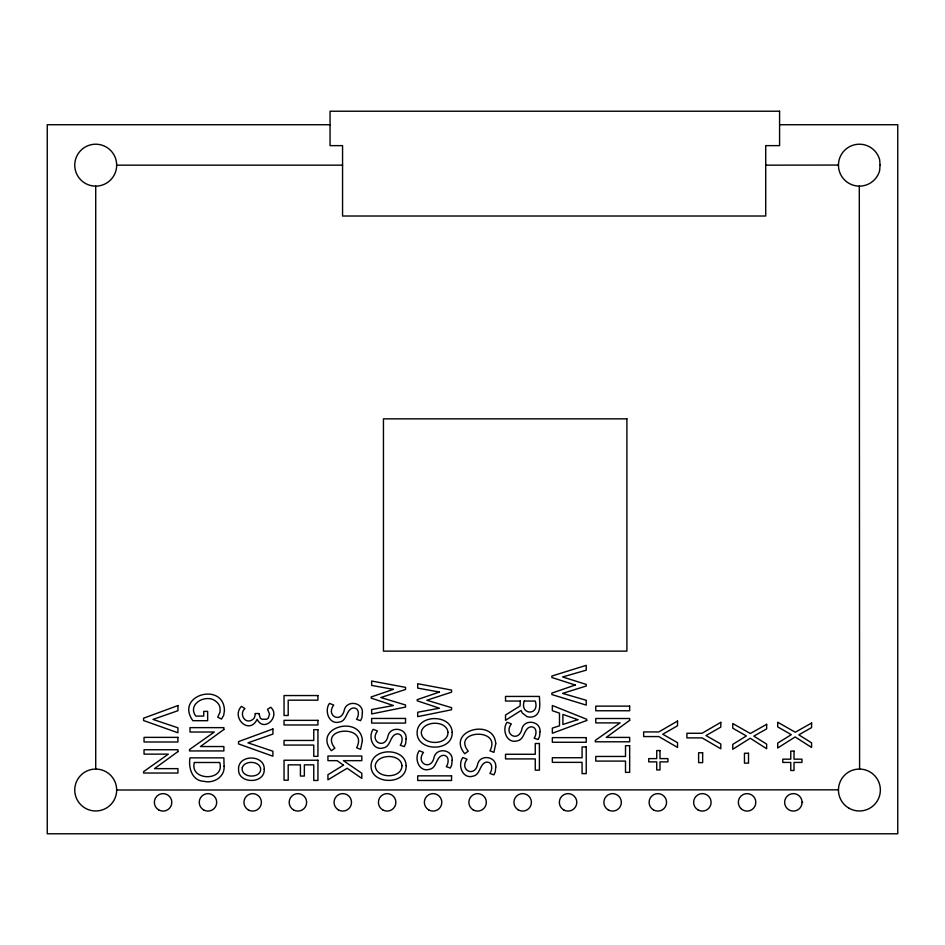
<?xml version="1.0" encoding="UTF-8"?>
<svg xmlns="http://www.w3.org/2000/svg" width="945" height="945" viewBox="0 0 945 945"><rect width="100%" height="100%" fill="white"/><g stroke="black" fill="none" stroke-linecap="round" stroke-linejoin="round"><path stroke-width="1.42" d="M95.717 186.13L95.717 769.065M255.233 713.9L254.784 716.688A6.131 6.131 0 0 1 252.469 719.688C244.885 724.862 238.754 713.546 244.979 708.573L241.424 706.352C230.769 717.704 249.409 735.576 257.146 719.239C263.962 733.155 280.866 716.145 270.707 707.238L267.553 709.293L269.573 714.077L268.215 718.224L266.525 719.263L261.895 719.239L260.277 718.141L258.977 713.735M765.722 165.162L838.451 165.056M330.053 124.728L47.25 124.728L47.25 833.774L897.75 833.774L897.75 124.728L779.578 124.728M116.672 165.162A20.955 20.955 0 0 1 85.227 183.318A20.955 20.955 0 0 1 85.227 147.018A20.955 20.955 0 0 1 116.672 165.162L342.562 165.162M255.233 713.522L258.977 713.522M116.672 790.02A20.955 20.955 0 0 0 85.227 771.876A20.955 20.955 0 0 0 85.227 808.164A20.955 20.955 0 0 0 116.672 790.02L838.451 789.831M802.092 802.352A8.729 8.729 0 0 0 788.992 794.792A8.729 8.729 0 0 0 788.992 809.912A8.729 8.729 0 0 0 802.092 802.352L802.73 802.352M859.3 186.13L859.596 769.065M766.667 724.319L766.643 728.878L753.826 736.12L766.643 744.105L766.643 748.747L750.247 738.222L732.753 749.279L732.753 744.376L746.361 735.954L732.753 728.182L732.753 723.516L750.33 733.509L766.667 724.319M811.601 723.031L811.578 727.591L798.773 734.832L811.578 742.817L811.578 747.46L795.182 736.935L777.7 747.991L777.7 743.089L791.296 734.667L777.7 726.894L777.7 722.228L795.277 732.221L811.601 723.031M362.384 712.861L361.935 717.633L360.565 720.681L356.537 719.322C359.171 715.755 359.608 708.065 353.666 707.911C345.941 708.715 347.5 720.716 339.68 722.004C329.12 725.193 323.993 710.758 329.474 703.387L333.727 705.064C325.387 716.003 341.806 724.106 344.417 709.506C347.453 699.631 363.435 702.489 362.384 712.861M406.114 738.777L405.665 743.55L404.295 746.597L400.267 745.239C402.901 741.671 403.338 733.981 397.396 733.828C389.671 734.631 391.23 746.633 383.422 747.92C372.85 751.11 367.723 736.675 373.204 729.304L377.457 730.993C369.117 741.919 385.548 750.023 388.147 735.423C391.183 725.547 407.165 728.406 406.114 738.777M452.147 760.217L451.698 764.977L450.328 768.037L446.3 766.667C448.934 763.111 449.371 755.409 443.429 755.268C435.704 756.071 437.263 768.072 429.455 769.348C418.883 772.537 413.756 758.114 419.237 750.732L423.49 752.421C415.15 763.347 431.582 771.451 434.18 756.862C437.216 746.987 453.198 749.846 452.147 760.217M495.747 767.021L495.286 771.793L493.916 774.841L489.888 773.482C492.522 769.915 492.959 762.225 487.018 762.072C479.292 762.875 480.851 774.876 473.043 776.164C462.471 779.341 457.345 764.918 462.826 757.536L467.078 759.225C458.738 770.163 475.17 778.267 477.768 763.666C480.804 753.791 496.798 756.65 495.747 767.021M539.997 731.725L539.536 736.486L538.166 739.545L534.149 738.175C536.772 734.619 537.221 726.918 531.279 726.776C523.542 727.579 525.113 739.581 517.293 740.856C506.721 744.046 501.606 729.623 507.075 722.24L511.339 723.929C503 734.856 519.419 742.959 522.018 728.371C525.066 718.495 541.048 721.354 539.997 731.725M520.317 701.048L520.081 705.962L505.528 714.999L505.528 720.303L521.12 710.463L522.231 712.991L527.015 716.617A10.962 10.962 0 0 0 534.303 716.345C541.579 712.695 539.536 703.021 539.418 696.43L505.528 696.43L505.528 701.048L520.317 701.048M194.375 762.497C189.201 781.113 225.453 781.728 219.701 762.497L194.375 762.497M524.239 701.048C519.348 715.259 540.103 716.062 535.26 701.048L524.239 701.048M224.449 710.451L223.705 715.259L221.508 719.074L217.693 717.16L220.114 711.998L220.043 707.793A9.875 9.875 0 0 0 216.535 701.911C207.144 692.815 186.614 703.682 195.78 716.074L203.718 716.074L203.718 711.372L207.652 711.372L207.652 720.704L192.898 720.704C174.4 695.036 223.693 681.321 224.449 710.451M880.055 165.162L879.63 170.702A20.955 20.955 0 0 1 847.299 182.267A20.955 20.955 0 0 1 847.476 147.94A20.955 20.955 0 0 1 879.677 159.847L880.055 165.162M224.095 766.218C224.945 776.896 213.653 783.724 204.002 781.338C192.059 780.924 188.268 767.812 189.98 757.866L223.87 757.866L224.095 766.218M264.246 769.23C265.037 784.255 237.904 784.137 238.553 769.23C237.916 754.24 264.718 754.346 264.246 769.23M406.137 765.639C406.929 785.401 370.452 785.2 371.078 765.639C371.598 747.282 405.582 747.259 406.137 765.639M452.171 732.363C452.962 752.125 416.485 751.936 417.111 732.363C417.631 714.018 451.615 713.995 452.171 732.363M401.979 765.639C401.873 779.235 375.673 778.881 375.236 765.639C376.795 753.708 400.774 753.259 401.979 765.639M448.013 732.363C447.906 745.971 421.706 745.605 421.269 732.363C422.828 720.433 446.808 719.984 448.013 732.363M362.384 740.667L360.565 749.326L356.608 747.767C368.952 724.248 318.016 726.953 334.884 748.168L331.341 750.708C312.287 727.237 360.801 714.467 362.384 740.667M495.747 743.703L493.916 752.362L489.959 750.814C502.303 727.284 451.379 729.989 468.236 751.204L464.704 753.744C445.638 730.272 494.152 717.503 495.747 743.703M242.286 767.683C240.526 777.333 258.115 779.011 260.525 770.766C262.261 761.091 244.708 759.426 242.286 767.683M177.932 751.594L154.496 768.639L177.932 768.639L177.932 773.034L143.581 773.034L143.581 771.652L168.352 754.134L144.042 754.134L144.042 749.739L177.932 749.739L177.932 751.594M223.87 729.493L200.434 746.538L223.87 746.538L223.87 750.932L189.52 750.932L189.52 749.539L214.291 732.032L189.98 732.032L189.98 727.638L223.87 727.638L223.87 729.493M629.665 720.362L606.229 737.407L629.665 737.407L629.665 741.801L595.315 741.801L595.315 740.407L620.085 722.901L595.775 722.901L595.775 718.507L629.665 718.507L629.665 720.362M343.507 765.166L327.927 774.723L327.927 779.826L347.122 768.261L361.805 778.396L361.805 773.234L343.378 760.654L361.805 760.654L361.805 756.024L327.927 756.024L327.927 760.654L337.105 760.654L343.507 765.166M677.541 721.023L658.83 731.938L643.651 731.938L643.651 736.568L658.83 736.568L677.541 747.436L677.541 742.675L662.74 734.23L677.541 725.784L677.541 721.023M720.799 722.346L702.076 733.273L686.909 733.273L686.909 737.891L702.076 737.891L720.799 748.771L720.799 743.999L705.986 735.553L720.799 727.118L720.799 722.346M586.691 720.492L552.341 733.261L552.341 728.122L559.487 725.784L559.487 713.18L552.341 710.687L552.341 705.502L586.691 719.263L586.691 720.492M177.932 705.561L143.581 718.188L143.581 720.527L177.932 732.788L177.932 727.815L152.972 719.417L177.932 710.699L177.932 705.561M272.904 728.973L238.553 741.612L238.553 743.939L272.904 756.201L272.904 751.228L247.944 742.829L272.904 734.111L272.904 728.973M575.245 685.03L551.88 693.098L551.88 694.563L586.231 705.112L586.231 700.292L562.618 693.382L586.231 686.023L586.231 684.404L562.57 676.963L586.231 670.159L586.231 665.351L551.88 676.029L551.88 677.494L575.245 685.03M393.415 689.354L371.184 696.961L371.184 698.119L393.415 705.525L371.657 709.541L371.657 713.936L405.535 707.073L405.535 704.994L380.811 697.54L405.535 689.472L405.535 687.358L371.657 681.026L371.657 685.42L393.415 689.354M439.449 692.047L417.217 699.654L417.217 700.812L439.449 708.218L417.69 712.246L417.69 716.641L451.568 709.766L451.568 707.687L426.845 700.233L451.568 692.165L451.568 690.063L417.69 683.719L417.69 688.114L439.449 692.047M577.808 719.653L562.889 724.472L562.889 714.408L577.808 719.653M779.578 111.226L330.053 111.226L330.053 145.636L342.562 145.636L342.562 216.015L765.722 216.015L765.722 145.636L779.578 145.636L779.578 111.226M626.901 418.859L383.446 418.859L383.446 651.129L626.901 651.129L626.901 418.859M317.933 695.555L284.043 695.555L284.043 715.495L288.201 715.495L288.201 700.174L317.933 700.174L317.933 695.555M629.665 706.128L595.775 706.128L595.775 710.758L629.665 710.758L629.665 706.128M405.535 718.448L371.657 718.448L371.657 723.079L405.535 723.079L405.535 718.448M317.933 720.35L284.043 720.35L284.043 724.969L317.933 724.969L317.933 720.35M317.933 729.67L313.764 729.67L313.764 740.455L284.043 740.455L284.043 745.073L313.764 745.073L313.764 756.343L317.933 756.343L317.933 729.67M177.932 737.372L144.042 737.372L144.042 741.99L177.932 741.99L177.932 737.372M586.231 737.632L552.341 737.632L552.341 742.262L586.231 742.262L586.231 737.632M539.418 743.502L535.26 743.502L535.26 754.275L505.528 754.275L505.528 758.906L535.26 758.906L535.26 770.163L539.418 770.163L539.418 743.502M629.665 745.688L625.507 745.688L625.507 756.461L595.775 756.461L595.775 761.091L625.507 761.091L625.507 772.36L629.665 772.36L629.665 745.688M586.231 746.952L582.073 746.952L582.073 757.736L552.341 757.736L552.341 762.355L582.073 762.355L582.073 773.624L586.231 773.624L586.231 746.952M659.988 750.566L656.728 750.566L656.728 758.611L648.742 758.611L648.742 761.871L656.728 761.871L656.728 769.951L659.988 769.951L659.988 761.871L667.926 761.871L667.926 758.611L659.988 758.611L659.988 750.566M794.024 751.121L790.764 751.121L790.764 759.166L782.779 759.166L782.779 762.426L790.764 762.426L790.764 770.506L794.024 770.506L794.024 762.426L801.962 762.426L801.962 759.166L794.024 759.166L794.024 751.121M702.655 752.74L698.615 752.74L698.615 762.639L702.655 762.639L702.655 752.74M748.511 753.259L744.459 753.259L744.459 763.158L748.511 763.158L748.511 753.259M317.933 760.229L284.043 760.229L284.043 780.216L288.201 780.216L288.201 764.848L300.415 764.848L300.415 776.046L304.349 776.046L304.349 764.848L313.764 764.848L313.764 780.464L317.933 780.464L317.933 760.229M451.568 775.857L417.69 775.857L417.69 780.476L451.568 780.476L451.568 775.857M653.467 809.912A8.729 8.729 0 0 0 666.568 802.352A8.729 8.729 0 0 0 653.467 794.792A8.729 8.729 0 0 0 653.467 809.912M698.001 809.912A8.729 8.729 0 0 0 711.101 802.352A8.729 8.729 0 0 0 698.001 794.792A8.729 8.729 0 0 0 698.001 809.912M740.904 808.53A8.729 8.729 0 0 0 755.516 804.608A8.729 8.729 0 0 0 744.814 793.918A8.729 8.729 0 0 0 740.904 808.53M563.704 809.912A8.729 8.729 0 0 0 576.804 802.352A8.729 8.729 0 0 0 563.704 794.792A8.729 8.729 0 0 0 563.704 809.912M518.297 809.912A8.729 8.729 0 0 0 531.397 802.352A8.729 8.729 0 0 0 518.297 794.792A8.729 8.729 0 0 0 518.297 809.912M608.237 809.912A8.729 8.729 0 0 0 621.337 802.352A8.729 8.729 0 0 0 608.237 794.792A8.729 8.729 0 0 0 608.237 809.912M848.775 808.081A20.955 20.955 0 0 0 880.362 790.209A20.955 20.955 0 0 0 849.094 771.781A20.955 20.955 0 0 0 848.775 808.081M293.541 809.912A8.729 8.729 0 0 0 306.641 802.352A8.729 8.729 0 0 0 293.541 794.792A8.729 8.729 0 0 0 293.541 809.912M158.713 809.912A8.729 8.729 0 0 0 171.813 802.352A8.729 8.729 0 0 0 158.713 794.792A8.729 8.729 0 0 0 158.713 809.912M203.6 809.912A8.729 8.729 0 0 0 216.7 802.352A8.729 8.729 0 0 0 203.6 794.792A8.729 8.729 0 0 0 203.6 809.912M248.311 809.912A8.729 8.729 0 0 0 261.399 802.352A8.729 8.729 0 0 0 248.311 794.792A8.729 8.729 0 0 0 248.311 809.912M338.416 809.912A8.729 8.729 0 0 0 351.516 802.352A8.729 8.729 0 0 0 338.416 794.792A8.729 8.729 0 0 0 338.416 809.912M382.784 809.912A8.729 8.729 0 0 0 395.872 802.352A8.729 8.729 0 0 0 382.784 794.792A8.729 8.729 0 0 0 382.784 809.912M428.711 809.912A8.729 8.729 0 0 0 441.811 802.352A8.729 8.729 0 0 0 428.711 794.792A8.729 8.729 0 0 0 428.711 809.912M473.244 809.912A8.729 8.729 0 0 0 486.344 802.352A8.729 8.729 0 0 0 473.244 794.792A8.729 8.729 0 0 0 473.244 809.912"/></g></svg>
